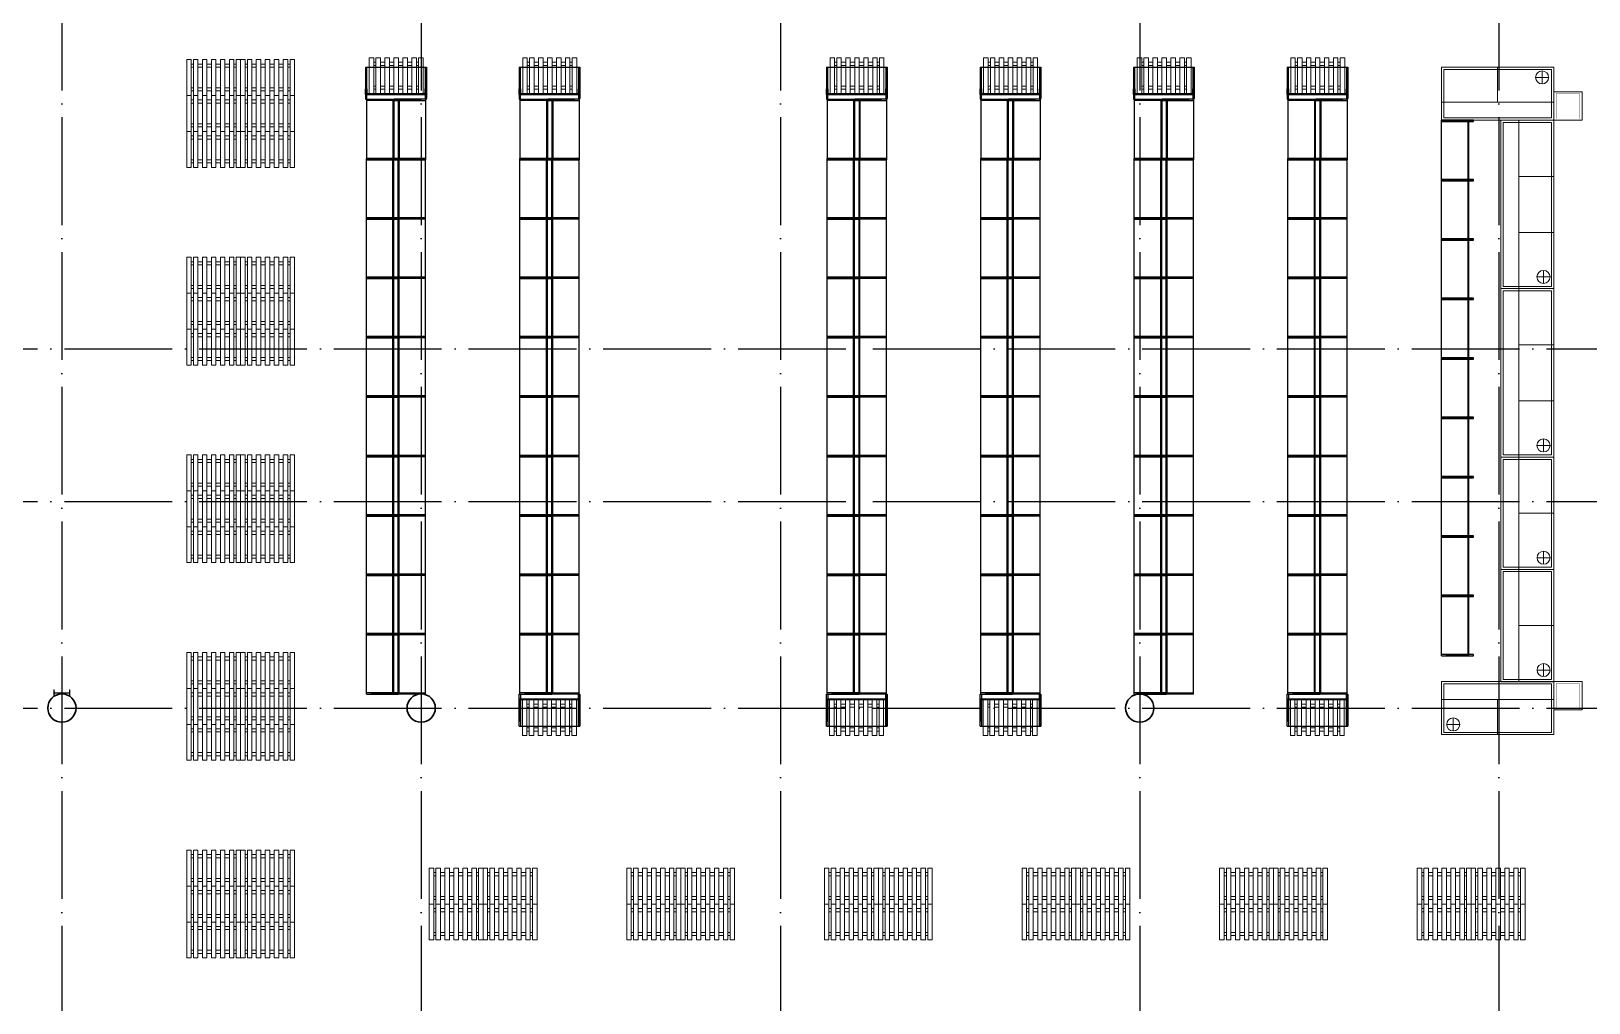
# Model space of a CAD drawing. Extents: x -4497 to 351150, y -50 to 322254.
# Drawn here: x 52085 to 86770, y 151525 to 173156 of the extents above; entities that cross this region are included whole.
import ezdxf
from ezdxf.enums import TextEntityAlignment as Align

# ---------------------------------------------------------------- set-up
doc = ezdxf.new("R2010")
doc.units = 0
doc.header["$LTSCALE"] = 100
doc.linetypes.add('ACAD_ISO04W100', pattern=[30, 24, -3, 0, -3])
doc.linetypes.add('DASHED', pattern=[19.05, 12.7, -6.35])
doc.layers.get('0').update_dxf_attribs({"linetype": 'CONTINUOUS'})
for name, color, linetype in [('axis', 40, 'CONTINUOUS'), ('COLON', 5, 'CONTINUOUS'), ('furn2', 252, 'CONTINUOUS')]:
    doc.layers.add(name, color=color, linetype=linetype)
doc.layers.add('OBORUD', color=7, linetype='CONTINUOUS', true_color=0x83639d)
doc.layers.add('refr', color=150, linetype='CONTINUOUS', lineweight=15)
doc.styles.add('GENERATED_STYLE_1', font='arial.ttf')

# ---------------------------------------------------------------- blocks, each defined once
blk = doc.blocks.new('A$C7B900E4F')
at = {"layer": 'COLON', "const_width": 20, "flags": 128}
for points in [[(248, -165), (248, -310)], [(252, -165), (248, -165)], [(248, -310), (252, -310)], [(258, -171), (263, -221)], [(258, -305), (263, -254)], [(580, -234), (276, -234)], [(580, -241), (276, -241)], [(599, -171), (594, -221)], [(599, -305), (594, -254)], [(605, -165), (608, -165)], [(608, -310), (605, -310)], [(608, -165), (608, -310)]]:
    blk.add_lwpolyline(points, dxfattribs=at)
for points in [[(258, -171, 0.388879), (252, -165)], [(252, -310, 0.388879), (258, -305)], [(263, -221, 0.388879), (276, -234)], [(276, -241, 0.388879), (263, -254)], [(594, -221, -0.388879), (580, -234)], [(580, -241, -0.388879), (594, -254)], [(599, -171, -0.388879), (605, -165)], [(605, -310, -0.388879), (599, -305)]]:
    blk.add_lwpolyline(points, format="xyb", dxfattribs=at)
blk = doc.blocks.new('Колумб 01 1330х1320')
at = {"layer": 'furn2', "color": 7}
for p, q in [((0, 0), (1352, 0)), ((1322, 0), (1322, -700)), ((1352, -710), (1352, 0)), ((1352, 0), (1352, -700)), ((0, 0), (0, -700)), ((15, -610), (15, -100)), ((30, -710), (30, 0)), ((1337, -610), (1337, -100)), ((0, -610), (30, -610)), ((0, -610), (1352, -610)), ((0, -1320), (0, -620)), ((15, -590), (1337, -590)), ((30, -610), (30, -1320)), ((1322, -610), (1352, -610)), ((1322, -610), (1352, -610)), ((1322, -1320), (1322, -620)), ((1352, -610), (1352, -1320)), ((1352, -1320), (1352, -620)), ((0, -710), (1352, -710)), ((0, -710), (30, -710)), ((15, -710), (15, -1220)), ((15, -730), (1337, -730)), ((1322, -710), (1352, -710)), ((1322, -710), (1352, -710)), ((1337, -710), (1337, -1220)), ((0, -1320), (1352, -1320))]:
    blk.add_line(p, q, dxfattribs=at)
blk.add_lwpolyline([(30, -610), (15, -100), (0, -610), (0, -710), (15, -1220), (30, -710), (1322, -710), (1337, -1220), (1352, -710), (1352, -610), (1337, -100), (1322, -610)], dxfattribs=at)
blk = doc.blocks.new('Колумб 01 1330х610')
at = {"layer": 'furn2', "color": 7}
for p, q in [((0, -710), (0, 0)), ((0, 0), (30, 0)), ((30, 0), (30, -710)), ((1322, -710), (1322, 0)), ((1322, 0), (1352, 0)), ((1352, 0), (1352, -710)), ((15, -100), (15, -610)), ((15, -120), (1345, -120)), ((1337, -100), (1337, -610)), ((1352, -710), (1352, -10)), ((0, -710), (1352, -710))]:
    blk.add_line(p, q, dxfattribs=at)
at = {"layer": 'furn2', "color": 0, "lineweight": 0}
blk.add_line((1352, -100), (0, -100), dxfattribs=at)
at = {"layer": 'furn2', "color": 7}
blk.add_lwpolyline([(0, -100), (15, -610), (30, -100), (1322, -100), (1337, -610), (1352, -100)], dxfattribs=at)
blk = doc.blocks.new('Pallete 120-80')
at = {"layer": 'furn2', "color": 0, "linetype": 'ByBlock', "lineweight": 0, "ltscale": 1000}
for p, q in [((-50, 757), (-50, -43)), ((50, 757), (-50, 757)), ((50, -43), (50, 757)), ((100, 757), (100, -43)), ((200, 757), (100, 757)), ((200, -43), (200, 757)), ((300, 757), (300, -43)), ((400, 757), (300, 757)), ((400, -43), (400, 757)), ((500, 757), (500, -43)), ((600, 757), (500, 757)), ((600, -43), (600, 757)), ((700, 757), (700, -43)), ((800, 757), (700, 757)), ((800, -43), (800, 757)), ((900, 757), (900, -43)), ((1000, 757), (900, 757)), ((1000, -43), (1000, 757)), ((1050, 757), (1050, -43)), ((1150, 757), (1050, 757)), ((1150, -43), (1150, 757)), ((100, 657), (50, 657)), ((100, 587), (50, 587)), ((300, 657), (200, 657)), ((300, 587), (200, 587)), ((500, 657), (400, 657)), ((500, 587), (400, 587)), ((700, 657), (600, 657)), ((700, 587), (600, 587)), ((900, 657), (800, 657)), ((900, 587), (800, 587)), ((1050, 657), (1000, 657)), ((1050, 587), (1000, 587)), ((100, 127), (50, 127)), ((100, 57), (50, 57)), ((300, 127), (200, 127)), ((300, 57), (200, 57)), ((500, 127), (400, 127)), ((500, 57), (400, 57)), ((700, 127), (600, 127)), ((700, 57), (600, 57)), ((900, 127), (800, 127)), ((900, 57), (800, 57)), ((1050, 127), (1000, 127)), ((1050, 57), (1000, 57)), ((-50, -43), (50, -43)), ((100, -43), (200, -43)), ((300, -43), (400, -43)), ((500, -43), (600, -43)), ((700, -43), (800, -43)), ((900, -43), (1000, -43)), ((1050, -43), (1150, -43))]:
    blk.add_line(p, q, dxfattribs=at)
blk = doc.blocks.new('F_ref_375-118')
at = {"layer": 'refr', "linetype": 'ByBlock'}
for p, q in [((3749, 1179), (-1, 1179)), ((-1, 1179), (-1, -1)), ((3749, -1), (3749, 1179)), ((3749, 779), (-1, 779)), ((1249, 779), (1249, -1)), ((2499, 779), (2499, -1)), ((259, 83), (259, 373)), ((114, 228), (404, 228)), ((-1, -1), (3749, -1))]:
    blk.add_line(p, q, dxfattribs=at)
blk.add_lwpolyline([(49, 49), (3699, 49), (3699, 1129), (49, 1129)], close=True, dxfattribs=at)
blk.add_circle((259, 228), 145, dxfattribs=at)
blk = doc.blocks.new('F_ref_250-118')
at = {"layer": 'refr', "linetype": 'ByBlock'}
for p, q in [((2421, 1105), (-79, 1105)), ((-79, 1105), (-79, -75)), ((2421, -75), (2421, 1105)), ((2421, 705), (-79, 705)), ((1171, 705), (1171, -75)), ((36, 153), (326, 153)), ((181, 9), (181, 298)), ((-79, -75), (2421, -75))]:
    blk.add_line(p, q, dxfattribs=at)
blk.add_lwpolyline([(-29, -25), (2371, -25), (2371, 1055), (-29, 1055)], close=True, dxfattribs=at)
blk.add_circle((181, 153), 145, dxfattribs=at)
blk = doc.blocks.new('Table_ice_2-1m')
at = {"color": 0, "linetype": 'ByBlock'}
blk.add_lwpolyline([(-500, 0), (500, 0), (500, 2000), (-500, 2000)], close=True, dxfattribs=at)
at = {"color": 0, "linetype": 'DASHED', "ltscale": 5, "const_width": 10}
blk.add_lwpolyline([(-400, 100), (400, 100), (400, 1900), (-400, 1900)], close=True, dxfattribs=at)
blk = doc.blocks.new('A$C125E3969')
at = {"layer": 'furn2', "rotation": 180}
for p in [(19930, 62394, 1), (21130, 62394, 1), (23994, 62435, 1), (27414, 62435, 1), (34254, 62435, 1), (37674, 62435, 1), (41094, 62435, 1), (44514, 62435, 1), (19930, 61594, 1), (21130, 61594, 1), (19930, 60794, 1), (21130, 60794, 1), (19930, 57994, 1), (21130, 57994, 1), (19930, 57194, 1), (21130, 57194, 1), (19930, 56394, 1), (21130, 56394, 1), (19930, 53594, 1), (21130, 53594, 1), (19930, 52794, 1), (21130, 52794, 1), (19930, 51994, 1), (21130, 51994, 1), (19930, 49194, 1), (21130, 49194, 1), (19930, 48394, 1), (21130, 48394, 1), (27406, 48145, 1), (34246, 48145, 1), (37666, 48145, 1), (44506, 48145, 1), (19930, 47594, 1), (21130, 47594, 1), (19930, 44794, 1), (21130, 44794, 1), (25330, 44394, 1), (26530, 44394, 1), (29730, 44394, 1), (30930, 44394, 1), (34130, 44394, 1), (35330, 44394, 1), (38530, 44394, 1), (39730, 44394, 1), (42930, 44394, 1), (44130, 44394, 1), (47330, 44394, 1), (48530, 44394, 1), (19930, 43994, 1), (21130, 43994, 1), (25330, 43594, 1), (26530, 43594, 1), (29730, 43594, 1), (30930, 43594, 1), (34130, 43594, 1), (35330, 43594, 1), (38530, 43594, 1), (39730, 43594, 1), (42930, 43594, 1), (44130, 43594, 1), (47330, 43594, 1), (48530, 43594, 1), (19930, 43194, 1), (21130, 43194, 1)]:
    blk.add_blockref('Pallete 120-80', p, dxfattribs=at)
at = {"layer": 'furn2', "color": 0, "lineweight": 0, "xscale": -1}
for name, p, rotation in [('Колумб 01 1330х610', (22764, 61558, 1), 180), ('Колумб 01 1330х610', (26184, 61558, 1), 180), ('Колумб 01 1330х610', (33024, 61558, 1), 180), ('Колумб 01 1330х610', (36444, 61558, 1), 180), ('Колумб 01 1330х610', (39864, 61558, 1), 180), ('Колумб 01 1330х610', (43284, 61558, 1), 180), ('Колумб 01 1330х1320', (22780, 61558, 1), 90), ('Колумб 01 1330х1320', (26200, 61558, 1), 90), ('Колумб 01 1330х1320', (33040, 61558, 1), 90), ('Колумб 01 1330х1320', (36460, 61558, 1), 90), ('Колумб 01 1330х1320', (39880, 61558, 1), 90), ('Колумб 01 1330х1320', (43300, 61558, 1), 90), ('Колумб 01 1330х610', (47430, 59736, 1), 270), ('Колумб 01 1330х610', (47430, 58414, 1), 270), ('Колумб 01 1330х610', (47430, 57092, 1), 270), ('Колумб 01 1330х610', (47430, 55770, 1), 270), ('Колумб 01 1330х610', (47430, 54448, 1), 270), ('Колумб 01 1330х610', (47430, 53126, 1), 270), ('Колумб 01 1330х610', (47430, 51804, 1), 270), ('Колумб 01 1330х610', (47430, 50482, 1), 270), ('Колумб 01 1330х610', (47430, 49160, 1), 270)]:
    blk.add_blockref(name, p, dxfattribs=dict(at, rotation=rotation))
at = {"layer": 'furn2', "color": 0, "lineweight": 0, "rotation": 90}
for p in [(22780, 58884, 1), (26200, 58884, 1), (33040, 58884, 1), (36460, 58884, 1), (39880, 58884, 1), (43300, 58884, 1), (22780, 57562, 1), (26200, 57562, 1), (33040, 57562, 1), (36460, 57562, 1), (39880, 57562, 1), (43300, 57562, 1), (22780, 56240, 1), (26200, 56240, 1), (33040, 56240, 1), (36460, 56240, 1), (39880, 56240, 1), (43300, 56240, 1), (22780, 54918, 1), (26200, 54918, 1), (33040, 54918, 1), (36460, 54918, 1), (39880, 54918, 1), (43300, 54918, 1), (22780, 53596, 1), (26200, 53596, 1), (33040, 53596, 1), (36460, 53596, 1), (39880, 53596, 1), (43300, 53596, 1), (22780, 52274, 1), (26200, 52274, 1), (33040, 52274, 1), (36460, 52274, 1), (39880, 52274, 1), (43300, 52274, 1), (22780, 50952, 1), (26200, 50952, 1), (33040, 50952, 1), (36460, 50952, 1), (39880, 50952, 1), (43300, 50952, 1), (22780, 49630, 1), (26200, 49630, 1), (33040, 49630, 1), (36460, 49630, 1), (39880, 49630, 1), (43300, 49630, 1), (22780, 48308, 1), (26200, 48308, 1), (33040, 48308, 1), (36460, 48308, 1), (39880, 48308, 1), (43300, 48308, 1)]:
    blk.add_blockref('Колумб 01 1330х1320', p, dxfattribs=at)
at = {"layer": 'furn2', "color": 0, "lineweight": 0}
for p in [(26184, 48308, 1), (33024, 48308, 1), (36444, 48308, 1), (43284, 48308, 1)]:
    blk.add_blockref('Колумб 01 1330х610', p, dxfattribs=at)
at = {"layer": 'refr'}
for name, p, rotation in [('F_ref_250-118', (49141, 62193, 1), 180), ('F_ref_375-118', (49219, 57338, 1), 90), ('F_ref_375-118', (49219, 53588, 1), 90), ('F_ref_250-118', (49145, 51166, 1), 90), ('F_ref_250-118', (49145, 48666, 1), 90)]:
    blk.add_blockref(name, p, dxfattribs=dict(at, rotation=rotation))
at = {"layer": 'refr', "xscale": 0.6299212598532904, "yscale": 0.3149606299266452, "zscale": 0.3937007874015749, "rotation": 180}
for p in [(49535, 61720, 1), (49535, 48588, 1)]:
    blk.add_blockref('Table_ice_2-1m', p, dxfattribs=at)
at = {"layer": 'refr'}
blk.add_blockref('F_ref_250-118', (46799, 47483, 1), dxfattribs=at)
at = {"layer": 'refr', "color": 5, "lineweight": 0, "style": 'GENERATED_STYLE_1'}
for p in [(31750, 11184, 0), (26627, 8259, 0), (27247, 8259, 0)]:
    blk.add_attdef('txt', text='', height=120, dxfattribs=at).set_placement(p, align=Align.BOTTOM_LEFT)

msp = doc.modelspace()

# ---------------------------------------------------------------- linework, layer by layer
at = {"layer": 'axis', "linetype": 'ACAD_ISO04W100'}
for p, q in [((52769.3, 318243.4), (52769.3, 84615.2)), ((60769.3, 318243.4), (60769.3, 84615.2)), ((68769.3, 318243.4), (68769.3, 84615.2)), ((76769.3, 318243.4), (76769.3, 84615.2)), ((84769.3, 318243.4), (84769.3, 84615.2)), ((-1176.8, 166087.2), (272433.1, 166087.2)), ((-1176.8, 162687.2), (272433.1, 162687.2))]:
    msp.add_line(p, q, dxfattribs=at)
at = {"layer": 'axis', "color": 2, "linetype": 'ACAD_ISO04W100'}
msp.add_line((-1176.8, 158087.2), (272433.1, 158087.2), dxfattribs=at)
at = {"layer": 'COLON', "color": 5, "lineweight": 30}
msp.add_lwpolyline([(52454.3, 158087.2, 1), (53084.3, 158087.2, 1)], format="xyb", close=True, dxfattribs=at)
at = {"layer": 'COLON', "color": 2, "lineweight": 30}
for points in [[(60454.3, 158087.2, 1), (61084.3, 158087.2, 1)], [(76454.3, 158087.2, 1), (77084.3, 158087.2, 1)]]:
    msp.add_lwpolyline(points, format="xyb", close=True, dxfattribs=at)

# ---------------------------------------------------------------- block references
at = {"layer": 'COLON', "lineweight": 30}
msp.add_blockref('A$C7B900E4F', (52341, 158659.6), dxfattribs=at)
at = {"layer": 'OBORUD'}
msp.add_blockref('A$C125E3969', (36769.3, 110087.2), dxfattribs=at)

doc.saveas('drawing.dxf')
